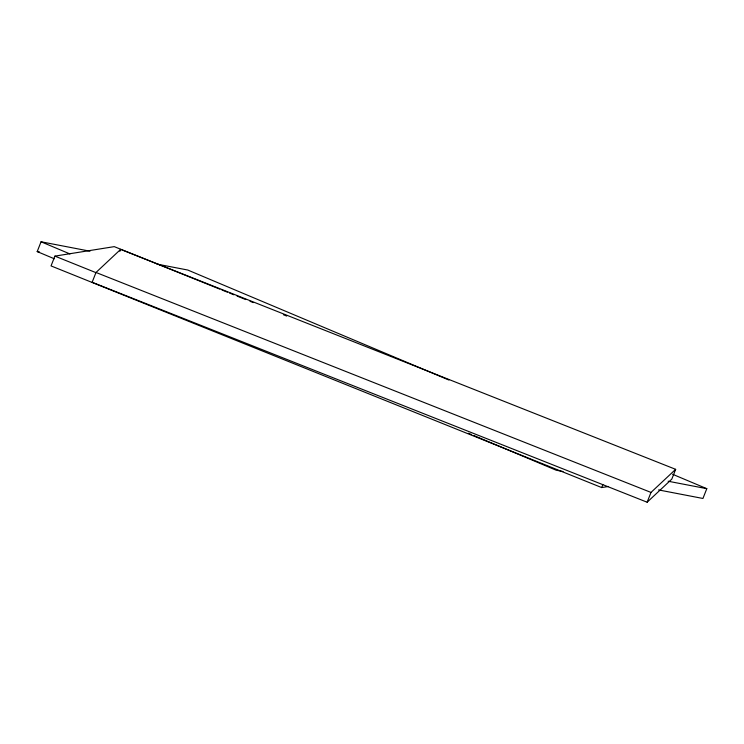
<?xml version="1.0" encoding="UTF-8"?>
<svg xmlns="http://www.w3.org/2000/svg" width="744" height="744" viewBox="0 0 744 744"><rect width="100%" height="100%" fill="white"/><g stroke="black" fill="none" stroke-linecap="round" stroke-linejoin="round"><path stroke-width="1.12" d="M54.321 258.782L37.2 251.574L41.059 241.781L89.968 251.193M219.852 289.146L114.251 246.636L54.898 256.122L51.038 265.915L601.691 487.562L608.536 486.474M96.004 272.471L92.144 282.264L647.141 502.219L671.795 479.127L675.654 469.334L120.649 249.379L96.004 272.471L651 492.426L675.654 469.334M119.877 251.342L120.649 249.379M601.691 487.562L602.845 484.623M647.141 502.219L651 492.426M672.557 474.254L706.8 488.678L702.941 498.471L658.58 489.933M157.077 264.12L187.786 270.035L448.902 380.035M37.2 251.574L39.479 252.011M668.131 481.229L706.8 488.678M563.031 471.529L556.214 470.217L473.807 435.51M222.01 290.021L227.394 292.187M229.552 293.052L233.858 294.791M237.094 296.084L245.715 299.562M250.021 301.292L253.258 302.594M283.427 314.74L286.663 316.042M54.898 256.122L95.846 272.602M41.059 241.781L69.955 253.946M468.46 433.25L471.668 434.608"/></g></svg>
